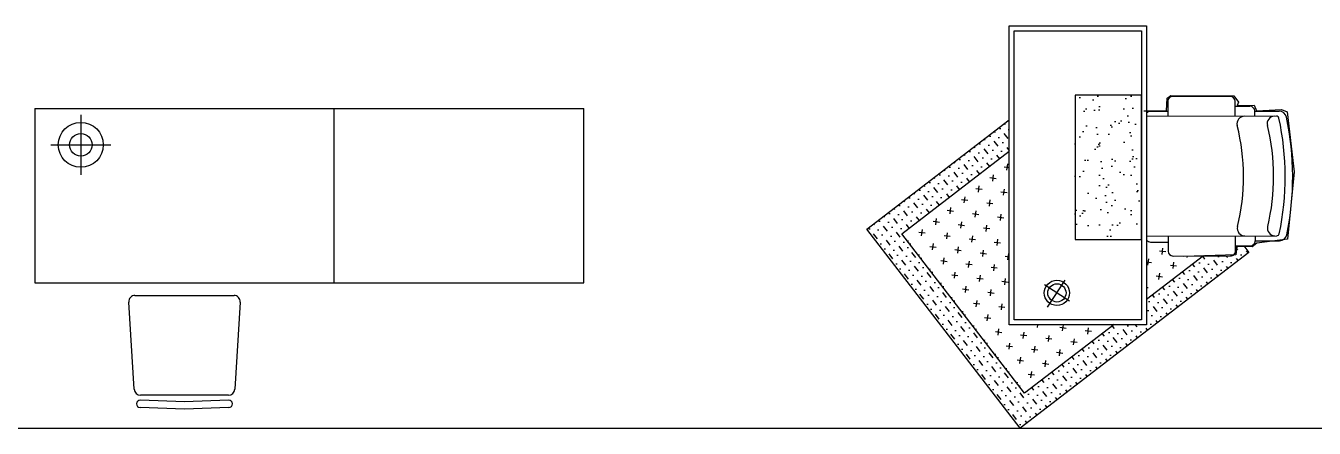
# Model space of a CAD drawing. Header units: millimetres. Extents: x 46 to 20372, y 30 to 14100.
# Drawn here: x 12395 to 17557, y 12349 to 13964 of the extents above; entities that cross this region are included whole.
import ezdxf

# ---------------------------------------------------------------- set-up
doc = ezdxf.new("R2010")
doc.units = ezdxf.units.MM
doc.layers.get('0').update_dxf_attribs({"color": 250})

msp = doc.modelspace()

# ---------------------------------------------------------------- hatches: boundary and pattern name
h = msp.add_hatch()
h.set_pattern_fill('AR-SAND,_O', color=256, scale=2, angle=56.4465)
h.set_pattern_definition([(307.5, (16885.68, 14033.74), (97.8826, 3.2), [0, -77.216, 0, -86.36, 0, -82.55]), (277.5, (16885.68, 14033.74), (143.365, -89.905), [0, -41.656, 0, -69.596, 0, -26.67]), (237.5, (16885.68, 14096.23), (0.2874, -158.1985), [0, -25.4, 0, -91.44, 0, -119.38]), (227.5, (16885.68, 14096.23), (44.586, -152.711), [0, -12.7, 0, -59.944, 0, -68.58])])
h.paths.add_polyline_path([(16599, 13686.2), (16599, 13107.1), (16865.7, 13107.1), (16865.7, 13686.2)])
h = msp.add_hatch()
h.set_pattern_fill('MUDST', color=256, scale=4, angle=-52.4528, style=0)
h.set_pattern_definition([(307.54719, (-74025.798, 66920.297), (51.096697, -24.7977333), [25.4, -25.4, 0, -25.4, 0, -25.4])])
h.paths.add_polyline_path([(16335.7, 13460.9), (16335.7, 13587), (15764.7, 13148.2), (16378.6, 12349.5), (17267.9, 13033), (17237.8, 13047.4), (17233.9, 13044.8), (17227.4, 13040.7), (17163.5, 13040.1), (17112.9, 13040), (16885.7, 12865.4), (16885.7, 12764.3), (16754.2, 12764.3), (16397, 12489.7), (15904.9, 13129.8)])
h.paths.add_polyline_path([(17295.7, 13054.4), (17275.1, 13081.2), (17241.9, 13081.1), (17242, 13061.1, -0.182831), (17237, 13047.8), (17267.9, 13033)])
h = msp.add_hatch()
h.set_pattern_fill('CROSS', color=256, scale=8, angle=-7.4528, style=0)
h.set_pattern_definition([(352.54719, (-74025.8, 66920.297), (56.96009, 43.781597), [25.4, -76.2]), (82.54719, (-74014.853, 66906.057), (-43.781597, 56.96009), [25.4, -76.2])])
h.paths.add_polyline_path([(16335.7, 13460.9), (15904.9, 13129.8), (16397, 12489.7), (16754.2, 12764.3), (16335.7, 12764.3)])
h.paths.add_polyline_path([(17112.9, 13040), (16986.7, 13039.8), (16978.9, 13044.4), (16971.9, 13051.4), (16971, 13095.7), (16903.7, 13095), (16898.4, 13096.2), (16892.4, 13097.7), (16889.5, 13100.7, -0.068678), (16885.7, 13104.6), (16885.7, 12865.4)])

# ---------------------------------------------------------------- linework, layer by layer
for p, q in [((17220.2, 13681), (16990.2, 13680.4)), ((12431.3, 13632.4), (14631.3, 13632.4)), ((16970.2, 13660.3), (16970.4, 13600.3)), ((17240.4, 13601.1), (17240.2, 13661.1)), ((17240.3, 13641.1), (17299, 13641.3)), ((12615.9, 13606.5), (12615.9, 13366.5)), ((17405.9, 13601.6), (16885.7, 13600.1)), ((16970.3, 13620.3), (16900.3, 13620.1)), ((17319, 13621.3), (17416.6, 13621.6)), ((17319.1, 13601.3), (17319, 13621.3)), ((12495.9, 13486.5), (12735.9, 13486.5)), ((16885.7, 13120.1), (17407.3, 13121.6)), ((16971.8, 13120.3), (16972, 13060.3)), ((17242, 13061.1), (17241.8, 13121.1)), ((17320.5, 13121.3), (17320.5, 13101.3)), ((16901.8, 13096.5), (16971.8, 13096.7)), ((17241.9, 13081.1), (17300.6, 13081.3)), ((17320.5, 13101.3), (17418.1, 13101.6)), ((16992, 13040.4), (17222, 13041)), ((12431.3, 12932.4), (14631.3, 12932.4)), ((16477, 12926.1), (16576.4, 12860.2)), ((16488.5, 12835.7), (16560, 12943.5)), ((12829.9, 12505.8), (12808, 12855.8)), ((12833, 12882.4), (13229.7, 12882.4)), ((13254.7, 12855.8), (13232.8, 12505.8)), ((13207.9, 12482.4), (12854.8, 12482.4)), ((13031.3, 12455.6), (12854.8, 12462.4)), ((13207.9, 12462.4), (13031.3, 12455.6)), ((13031.3, 12425.6), (12853.5, 12432.4)), ((13209.2, 12432.4), (13031.3, 12425.6)), ((46.1, 12349.5), (20372.3, 12349.5))]:
    msp.add_line(p, q)
for points in [[(16335.7, 13964.3), (16885.7, 13964.3), (16885.7, 12764.3), (16335.7, 12764.3)], [(16355.7, 13944.3), (16865.7, 13944.3), (16865.7, 12784.3), (16355.7, 12784.3)], [(16599, 13686.2), (16599, 13107.1), (16865.7, 13107.1), (16865.7, 13686.2)]]:
    msp.add_lwpolyline(points, close=True)
for points in [[(16874.7, 13622.5), (16964.9, 13622.6), (16968.1, 13673.2), (16983.2, 13684.8), (17234.7, 13682.5), (17253.6, 13657.9), (17248.5, 13644.9), (17316.7, 13646.2), (17325.6, 13622.9), (17426.7, 13628.3), (17449.2, 13618.6), (17477.5, 13378.4), (17450.7, 13107.9), (17327.8, 13091.7), (17308.9, 13077.2), (17247.8, 13078.4), (17243.5, 13045), (17035, 13038.3)], [(12431.3, 13632.4), (12431.3, 12932.4)], [(13631.3, 12932.4), (13631.3, 13632.4)], [(14631.3, 12932.4), (14631.3, 13632.4)], [(17275.1, 13081.2), (17295.7, 13054.4), (16378.6, 12349.5), (15764.7, 13148.2), (16335.7, 13587)], [(16755.4, 12765.2), (16397, 12489.7), (15904.9, 13129.8), (16335.7, 13460.9)], [(17113.8, 13040.7), (16885.7, 12865.4)]]:
    msp.add_lwpolyline(points)
for centre, radius in [((12615.9, 13486.5), 90), ((12615.9, 13486.5), 45), ((16526.3, 12892.5), 50.5), ((16526.3, 12892.5), 36.5)]:
    msp.add_circle(centre, radius)
for centre, radius, start, end in [((16990.2, 13660.4), 20, 90.1663, 180.1663), ((17220.2, 13661), 20, 0.1663, 90.1663), ((17299, 13621.3), 20, 0.1663, 90.1663), ((16900.4, 13600.1), 20, 90.1663, 137.3443), ((17277.8, 13571.2), 30, 90.1663, 193.9121), ((17398.6, 13571.5), 30, 90.1663, 193.9121), ((17406, 13591.6), 10, 12.296, 90.1663), ((16336.5, 13358.5), 1104.6, 348.0366, 12.296), ((17416.6, 13591.6), 30, 11.9677, 90.1663), ((16316.5, 13358.4), 1154.6, 348.3649, 11.9677), ((16420, 13358.7), 853.8, 346.4205, 13.9121), ((16540.8, 13359.1), 853.8, 346.4205, 13.9121), ((17279.1, 13151.2), 30, 166.4205, 270.1663), ((17399.8, 13151.5), 30, 166.4205, 270.1663), ((17407.3, 13131.6), 10, 270.1663, 348.0366), ((17418, 13131.6), 30, 270.1663, 348.3649), ((16901.8, 13116.5), 20, 216.33, 270.1663), ((16992, 13060.4), 20, 180.1663, 270.1663), ((17222, 13061), 20, 270.1663, 0.1663), ((17300.5, 13101.3), 20, 270.1663, 0.1663), ((12833, 12857.4), 25, 90, 183.5763), ((13229.7, 12857.4), 25, 356.4237, 90), ((12854.8, 12507.4), 25, 183.5763, 270), ((13207.9, 12507.4), 25, 270, 356.4237), ((12854.2, 12447.4), 15, 87.4404, 267.4404), ((13208.5, 12447.4), 15, 272.5596, 92.5596)]:
    msp.add_arc(centre, radius, start, end)

doc.saveas('drawing.dxf')
